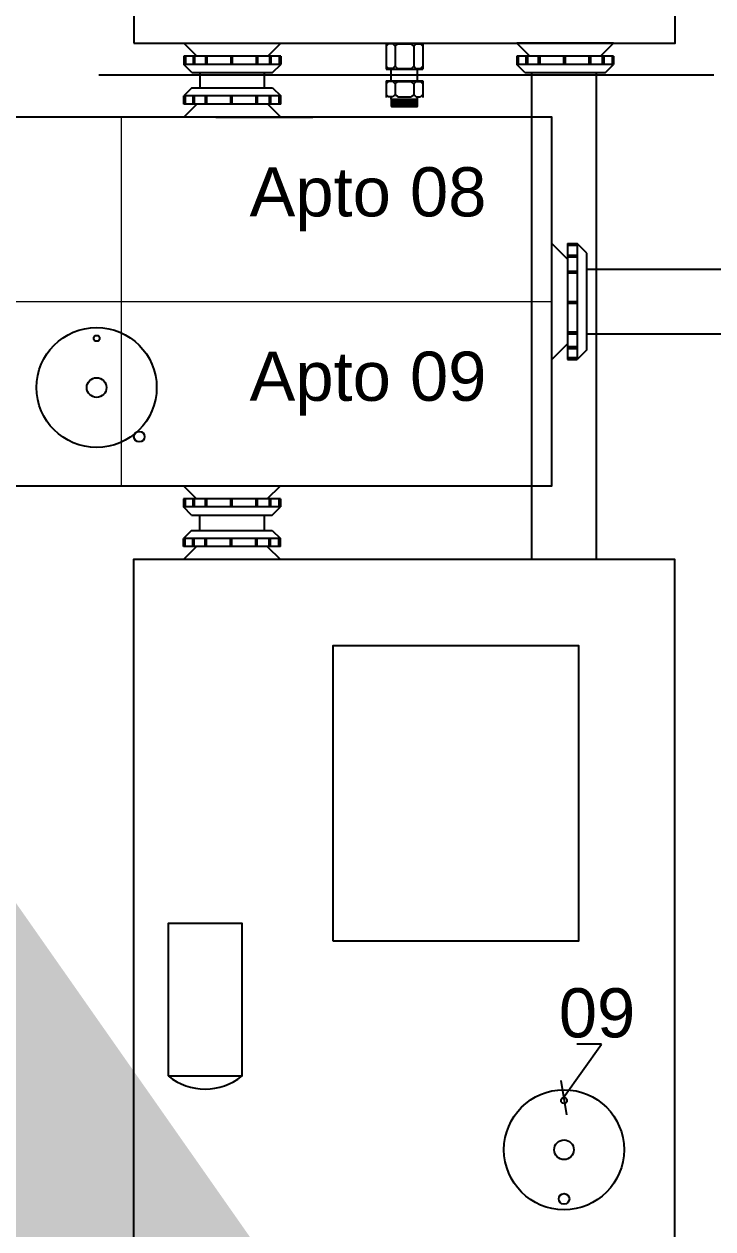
# Model space of a CAD drawing. Header units: millimetres. Extents: x 425 to 646, y 332 to 411.
# Drawn here: x 461.7022 to 461.9822, y 347.0879 to 347.5779 of the extents above; entities that cross this region are included whole.
import ezdxf

# ---------------------------------------------------------------- set-up
doc = ezdxf.new("R2010")
doc.units = ezdxf.units.MM
doc.linetypes.add('HIDDEN', pattern=[0.375, 0.25, -0.125])
for name, color, linetype in [('Cotas', 1, 'Continuous'), ('EL-Textos_condutos', 7, 'Continuous'), ('PARA-RAIOS', 240, 'Continuous'), ('QUADROS', 7, 'Continuous'), ('QUADROS_E_CAIXAS', 240, 'Continuous'), ('TXT', 7, 'Continuous')]:
    doc.layers.add(name, color=color, linetype=linetype)
doc.styles.add('ARIAL', font='arial.ttf')
doc.dimstyles.new('10', dxfattribs={"dimtxt": 0.02, "dimasz": 0.01, "dimexe": 0.01, "dimexo": 0.01, "dimgap": 0.09, "dimtad": 0, "dimtih": 1, "dimtoh": 1, "dimdec": 0, "dimlfac": 1000, "dimzin": 0, "dimdsep": 46, "dimtxsty": 'ARIAL', "dimblk": 'OBLIQUE', "dimcen": 0, "dimdle": 0.02, "dimclrt": 7, "dimadec": 0, "dimazin": 0, "dimtfac": 1, "dimtdec": 0, "dimtofl": 0, "dimtmove": 0, "dimatfit": 3, "dimldrblk": 'OBLIQUE', "dimfxl": 0, "dimtolj": 1, "dimtzin": 0, "dimarcsym": 0})
doc.dimstyles.get("Standard").update_dxf_attribs({"dimtxt": 0.18, "dimasz": 0.18, "dimexe": 0.18, "dimexo": 0.0625, "dimgap": 0.09, "dimtad": 0, "dimtih": 1, "dimtoh": 1, "dimdec": 4, "dimzin": 0, "dimdsep": 46, "dimtxsty": 'Standard', "dimcen": 0.09, "dimadec": 0, "dimazin": 0, "dimtfac": 1, "dimtdec": 4, "dimtofl": 0, "dimtmove": 0, "dimatfit": 3, "dimfxl": 0, "dimtolj": 1, "dimtzin": 0, "dimarcsym": 0})

# ---------------------------------------------------------------- blocks, each defined once
blk = doc.blocks.new('_Oblique')
at = {"color": 0, "linetype": 'ByBlock', "lineweight": -2}
blk.add_line((-0.5, -0.5), (0.5, 0.5), dxfattribs=at)

msp = doc.modelspace()

# ---------------------------------------------------------------- hatches: boundary and pattern name
at = {"layer": 'QUADROS'}
for points in [[(461.8521338441543, 347.5698033528815), (461.8503628460756, 347.5698033528815), (461.8493733451149, 347.5688138519209), (461.8493733451149, 347.5700533528815), (461.8643733451149, 347.5700533528815), (461.8643733451149, 347.5688138519209), (461.8633838441543, 347.5698033528815), (461.8616128460755, 347.5698033528815), (461.8606233451149, 347.5688138519209), (461.8596338441543, 347.5698033528815), (461.8541128460756, 347.5698033528815), (461.8531233451149, 347.5688138519209)], [(461.8521338441543, 347.5698033528815), (461.8503628460756, 347.5698033528815), (461.8493733451149, 347.5688138519209), (461.8493733451149, 347.5700533528815), (461.8643733451149, 347.5700533528815), (461.8643733451149, 347.5688138519209), (461.8633838441543, 347.5698033528815), (461.8616128460755, 347.5698033528815), (461.8606233451149, 347.5688138519209), (461.8596338441543, 347.5698033528815), (461.8541128460756, 347.5698033528815), (461.8531233451149, 347.5688138519209)], [(461.8493733451149, 347.5594813991148), (461.8493733451149, 347.5607209000755), (461.8503628460756, 347.5597313991148), (461.8521338441543, 347.5597313991148), (461.8531233451149, 347.5607209000755), (461.8541128460756, 347.5597313991148), (461.8596338441543, 347.5597313991148), (461.8606233451149, 347.5607209000755), (461.8616128460755, 347.5597313991148), (461.8633838441543, 347.5597313991148), (461.8643733451149, 347.5607209000754), (461.8643733451149, 347.5594813991148)]]:
    msp.add_hatch(color=7, dxfattribs=at).paths.add_polyline_path(points)
h = msp.add_hatch(color=7, dxfattribs=at)
h.paths.add_polyline_path([(461.8493733451149, 347.5480255656261), (461.8493733451149, 347.5492650665868), (461.8503628460755, 347.5482755656261), (461.8521338441543, 347.5482755656261), (461.8531233451149, 347.5492650665868), (461.8541128460756, 347.5482755656261), (461.8596338441543, 347.5482755656261), (461.8606233451149, 347.5492650665868), (461.8616128460755, 347.5482755656261), (461.8633838441543, 347.5482755656261), (461.8643733451149, 347.5492650665868), (461.8643733451149, 347.5480255656261)])
h.paths.add_polyline_path([(461.8643733451149, 347.5547755656261), (461.8643733451149, 347.5535360646655), (461.8633838441543, 347.5545255656261), (461.8616128460755, 347.5545255656261), (461.8606233451149, 347.5535360646655), (461.8596338441543, 347.5545255656261), (461.8541128460756, 347.5545255656261), (461.8531233451149, 347.5535360646655), (461.8521338441543, 347.5545255656261), (461.8503628460755, 347.5545255656261), (461.8493733451149, 347.5535360646655), (461.8493733451149, 347.5547755656261)])

# ---------------------------------------------------------------- linework, layer by layer
at = {"layer": 'EL-Textos_condutos', "linetype": 'Continuous', "lineweight": 0}
for p, q in [((461.7417277663914, 347.5400533528817), (461.7417277663914, 347.3900533528816)), ((460.6667277663913, 347.4650533528817), (461.9167277663913, 347.4650533528816))]:
    msp.add_line(p, q, dxfattribs=at)
at = {"layer": 'QUADROS', "color": 7}
for p, q in [((461.7724877663913, 347.5647589316051), (461.7671933451149, 347.5700533528815)), ((461.8012589238385, 347.5647589316051), (461.8065533451149, 347.5700533528815)), ((461.8493733451149, 347.5700533528815), (461.8643733451149, 347.5700533528815)), ((461.8493733451149, 347.5700533528815), (461.8493733451149, 347.5594813991148)), ((461.8493733451149, 347.5700533528815), (461.8643733451149, 347.5700533528815)), ((461.8493733451149, 347.5688138519209), (461.8503628460756, 347.5698033528815)), ((461.8493733451149, 347.5688138519209), (461.8503628460756, 347.5698033528815)), ((461.8521338441543, 347.5698033528815), (461.8503628460756, 347.5698033528815)), ((461.8521338441543, 347.5698033528815), (461.8503628460756, 347.5698033528815)), ((461.8531233451149, 347.5688138519209), (461.8521233451149, 347.5698138519209)), ((461.8531233451149, 347.5688138519209), (461.8521233451149, 347.5698138519209)), ((461.8531233451149, 347.5688138519209), (461.8541233451149, 347.5698138519209)), ((461.8531233451149, 347.5688138519209), (461.8541233451149, 347.5698138519209)), ((461.8531233451149, 347.5688138519209), (461.8531233451149, 347.5607209000755)), ((461.8541128460756, 347.5698033528815), (461.8596338441543, 347.5698033528815)), ((461.8541128460756, 347.5698033528815), (461.8596338441543, 347.5698033528815)), ((461.8606233451149, 347.5688138519209), (461.8596233451149, 347.5698138519209)), ((461.8606233451149, 347.5688138519209), (461.8596233451149, 347.5698138519209)), ((461.8606233451149, 347.5688138519209), (461.8616233451149, 347.5698138519209)), ((461.8606233451149, 347.5688138519209), (461.8616233451149, 347.5698138519209)), ((461.8606233451149, 347.5688138519209), (461.8606233451149, 347.5607209000755)), ((461.8616128460755, 347.5698033528815), (461.8633838441543, 347.5698033528815)), ((461.8616128460755, 347.5698033528815), (461.8633838441543, 347.5698033528815)), ((461.8643733451149, 347.5688138519209), (461.8633838441543, 347.5698033528815)), ((461.8643733451149, 347.5688138519209), (461.8633838441543, 347.5698033528815)), ((461.8643733451149, 347.5700533528815), (461.8643733451149, 347.5594813991148)), ((461.9078080579386, 347.5647589316051), (461.9025136366621, 347.5700533528815)), ((461.9025136366621, 347.5700533528815), (461.9418736366621, 347.5700533528815)), ((461.9418736366621, 347.5700533528815), (461.9025136366621, 347.5700533528815)), ((461.9365792153857, 347.5647589316051), (461.9418736366621, 347.5700533528815)), ((461.7671933451149, 347.5647589316051), (461.7671933451149, 347.5614789316051)), ((461.8065533451149, 347.5647589316051), (461.7671933451149, 347.5647589316051)), ((461.7678246440748, 347.5647589316051), (461.7678246440748, 347.5614789316051)), ((461.7709204257596, 347.5647589316051), (461.7709204257596, 347.5614789316051)), ((461.7715517247194, 347.5647589316051), (461.7715517247194, 347.5614789316051)), ((461.7759517624615, 347.5647589316051), (461.7759517624615, 347.5614789316051)), ((461.7765830614214, 347.5647589316051), (461.7765830614214, 347.5614789316051)), ((461.7862420461551, 347.5647589316051), (461.7862420461551, 347.5614789316051)), ((461.7868733451149, 347.5647589316051), (461.7868733451149, 347.5614789316051)), ((461.7965323298486, 347.5647589316051), (461.7965323298486, 347.5614789316051)), ((461.7971636288085, 347.5647589316051), (461.7971636288085, 347.5614789316051)), ((461.8019527899102, 347.5647589316051), (461.8019527899102, 347.5614789316051)), ((461.80258408887, 347.5647589316051), (461.80258408887, 347.5614789316051)), ((461.8059220461551, 347.5647589316051), (461.8059220461551, 347.5614789316051)), ((461.8065533451149, 347.5647589316051), (461.8065533451149, 347.5614789316051)), ((461.9418736366621, 347.5647589316051), (461.9025136366621, 347.5647589316051)), ((461.9025136366621, 347.5647589316051), (461.9025136366621, 347.5614789316051)), ((461.903144935622, 347.5647589316051), (461.903144935622, 347.5614789316051)), ((461.9062407173068, 347.5647589316051), (461.9062407173068, 347.5614789316051)), ((461.9068720162666, 347.5647589316051), (461.9068720162666, 347.5614789316051)), ((461.9112720540087, 347.5647589316051), (461.9112720540087, 347.5614789316051)), ((461.9119033529686, 347.5647589316051), (461.9119033529686, 347.5614789316051)), ((461.9215623377024, 347.5647589316051), (461.9215623377024, 347.5614789316051)), ((461.9221936366621, 347.5647589316051), (461.9221936366621, 347.5614789316051)), ((461.9318526213959, 347.5647589316051), (461.9318526213959, 347.5614789316051)), ((461.9324839203558, 347.5647589316051), (461.9324839203558, 347.5614789316051)), ((461.9372730814575, 347.5647589316051), (461.9372730814575, 347.5614789316051)), ((461.9379043804173, 347.5647589316051), (461.9379043804173, 347.5614789316051)), ((461.9412423377024, 347.5647589316051), (461.9412423377024, 347.5614789316051)), ((461.9418736366621, 347.5647589316051), (461.9418736366621, 347.5614789316051)), ((461.7704733451149, 347.558198931605), (461.7671933451149, 347.5614789316051)), ((461.8065533451149, 347.5614789316051), (461.7671933451149, 347.5614789316051)), ((461.7704733451149, 347.558198931605), (461.8032733451149, 347.558198931605)), ((461.7737533451149, 347.551907774158), (461.7737533451149, 347.558198931605)), ((461.799993345115, 347.551907774158), (461.799993345115, 347.558198931605)), ((461.8032733451149, 347.558198931605), (461.8065533451149, 347.5614789316051)), ((461.8493733451149, 347.5607209000755), (461.8503628460756, 347.5597313991148)), ((461.8493733451149, 347.5594813991148), (461.8643733451149, 347.5594813991148)), ((461.8521338441543, 347.5597313991148), (461.8503628460756, 347.5597313991148)), ((461.8515183451149, 347.5547755656261), (461.8515183451149, 347.5597313991148)), ((461.8531233451149, 347.5607209000755), (461.8521233451149, 347.5597209000754)), ((461.8531233451149, 347.5607209000755), (461.8541233451149, 347.5597209000754)), ((461.8541128460756, 347.5597313991148), (461.8596338441543, 347.5597313991148)), ((461.8606233451149, 347.5607209000755), (461.8596233451149, 347.5597209000754)), ((461.8606233451149, 347.5607209000755), (461.8616233451149, 347.5597209000754)), ((461.8616128460755, 347.5597313991148), (461.8633838441543, 347.5597313991148)), ((461.8622283451149, 347.5547755656261), (461.8622283451149, 347.5594813991148)), ((461.8643733451149, 347.5607209000755), (461.8633838441543, 347.5597313991148)), ((461.9418736366621, 347.5614789316051), (461.9025136366621, 347.5614789316051)), ((461.9057936366622, 347.558198931605), (461.9025136366621, 347.5614789316051)), ((461.9057936366622, 347.558198931605), (461.9385936366621, 347.5581989316051)), ((461.9385936366621, 347.5581989316051), (461.9418736366621, 347.5614789316051)), ((461.8493733451149, 347.5547755656261), (461.8643733451149, 347.5547755656261)), ((461.8493733451149, 347.5547755656261), (461.8493733451149, 347.5480255656261)), ((461.8493733451149, 347.5535360646655), (461.8503628460756, 347.5545255656261)), ((461.8521338441543, 347.5545255656261), (461.8503628460756, 347.5545255656261)), ((461.8531233451149, 347.5535360646655), (461.8521233451149, 347.5545360646655)), ((461.8531233451149, 347.5535360646655), (461.8541233451149, 347.5545360646655)), ((461.8531233451149, 347.5535360646655), (461.8531233451149, 347.5492650665868)), ((461.8541128460756, 347.5545255656261), (461.8596338441543, 347.5545255656261)), ((461.8606233451149, 347.5535360646655), (461.8596233451149, 347.5545360646655)), ((461.8606233451149, 347.5535360646655), (461.8616233451149, 347.5545360646655)), ((461.8606233451149, 347.5535360646655), (461.8606233451149, 347.5492650665868)), ((461.8616128460755, 347.5545255656261), (461.8633838441543, 347.5545255656261)), ((461.8643733451149, 347.5535360646655), (461.8633838441543, 347.5545255656261)), ((461.8643733451149, 347.5547755656261), (461.8643733451149, 347.5480255656261)), ((461.7704733451149, 347.551907774158), (461.7671933451149, 347.548627774158)), ((461.7671933451149, 347.545347774158), (461.7671933451149, 347.548627774158)), ((461.8065533451149, 347.548627774158), (461.7671933451149, 347.548627774158)), ((461.7678246440748, 347.545347774158), (461.7678246440748, 347.548627774158)), ((461.7704733451149, 347.551907774158), (461.8032733451149, 347.551907774158)), ((461.7709204257596, 347.545347774158), (461.7709204257596, 347.548627774158)), ((461.7715517247194, 347.545347774158), (461.7715517247194, 347.548627774158)), ((461.7759517624615, 347.545347774158), (461.7759517624615, 347.548627774158)), ((461.7765830614214, 347.545347774158), (461.7765830614214, 347.548627774158)), ((461.7862420461551, 347.545347774158), (461.7862420461551, 347.548627774158)), ((461.7868733451149, 347.545347774158), (461.7868733451149, 347.548627774158)), ((461.7965323298486, 347.545347774158), (461.7965323298486, 347.548627774158)), ((461.7971636288085, 347.545347774158), (461.7971636288085, 347.548627774158)), ((461.8019527899102, 347.545347774158), (461.8019527899102, 347.548627774158)), ((461.80258408887, 347.545347774158), (461.80258408887, 347.548627774158)), ((461.8032733451149, 347.551907774158), (461.8065533451149, 347.548627774158)), ((461.8059220461551, 347.545347774158), (461.8059220461551, 347.548627774158)), ((461.8065533451149, 347.545347774158), (461.8065533451149, 347.548627774158)), ((461.8493733451149, 347.5492650665868), (461.8503628460756, 347.5482755656261)), ((461.8521338441543, 347.5482755656261), (461.8503628460756, 347.5482755656261)), ((461.8515183451149, 347.5472755656261), (461.8515183451149, 347.5482755656261)), ((461.8515183451149, 347.5472755656261), (461.8516561467309, 347.5471679983742)), ((461.8515183451149, 347.5472755656261), (461.8622283451149, 347.5472755656261)), ((461.8531233451149, 347.5492650665868), (461.8521233451149, 347.5482650665868)), ((461.8531233451149, 347.5492650665868), (461.8541233451149, 347.5482650665868)), ((461.8541128460756, 347.5482755656261), (461.8596338441543, 347.5482755656261)), ((461.8606233451149, 347.5492650665868), (461.8596233451149, 347.5482650665868)), ((461.8606233451149, 347.5492650665868), (461.8616233451149, 347.5482650665868)), ((461.8616128460755, 347.5482755656261), (461.8633838441543, 347.5482755656261)), ((461.8622283451149, 347.5472755656261), (461.8620905434988, 347.5471679983742)), ((461.8622283451149, 347.5472755656261), (461.8622283451149, 347.5482755656261)), ((461.8643733451149, 347.5492650665868), (461.8633838441543, 347.5482755656261)), ((461.8065533451149, 347.545347774158), (461.7671933451149, 347.545347774158)), ((461.7724877663913, 347.545347774158), (461.7671933451149, 347.5400533528816)), ((461.8012589238385, 347.545347774158), (461.8065533451149, 347.5400533528816)), ((461.8516561467309, 347.5443814328781), (461.8515183451149, 347.5442738656261)), ((461.8516561467309, 347.5471522328783), (461.8515284434988, 347.5470525483742)), ((461.8515284434988, 347.5470367828783), (461.8516561467309, 347.5469370983741)), ((461.8516561467309, 347.5469213328781), (461.8515284434988, 347.546821648374)), ((461.8515284434988, 347.546805882878), (461.8516561467309, 347.5467061983741)), ((461.8516561467309, 347.5466904328782), (461.8515284434988, 347.5465907483741)), ((461.8515284434988, 347.5465749828782), (461.8516561467309, 347.546475298374)), ((461.8516561467309, 347.546459532878), (461.8515284434988, 347.5463598483741)), ((461.8515284434988, 347.5463440828781), (461.8516561467309, 347.5462443983741)), ((461.8516561467309, 347.5462286328781), (461.8515284434988, 347.5461289483741)), ((461.8515284434988, 347.5461131828782), (461.8516561467309, 347.5460134983741)), ((461.8516561467309, 347.5459977328782), (461.8515284434988, 347.5458980483741)), ((461.8515284434988, 347.5458822828782), (461.8516561467309, 347.5457825983741)), ((461.8516561467309, 347.5457668328781), (461.8515284434988, 347.5456671483743)), ((461.8515284434988, 347.5456513828783), (461.8516561467309, 347.5455516983741)), ((461.8516561467309, 347.5455359328782), (461.8515284434988, 347.545436248374)), ((461.8515284434988, 347.545420482878), (461.8516561467309, 347.5453207983741)), ((461.8516561467309, 347.5453050328782), (461.8515284434988, 347.5452053483741)), ((461.8515284434988, 347.5451895828782), (461.8516561467309, 347.5450898983741)), ((461.8516561467309, 347.5450741328781), (461.8515284434988, 347.544974448374)), ((461.8515284434988, 347.5449586828781), (461.8516561467309, 347.5448589983741)), ((461.8516561467309, 347.5448432328781), (461.8515284434988, 347.5447435483741)), ((461.8515284434988, 347.5447277828782), (461.8516561467309, 347.5446280983741)), ((461.8516561467309, 347.5446123328782), (461.8515284434988, 347.5445126483741)), ((461.8515284434988, 347.5444968828781), (461.8516561467309, 347.5443971983741)), ((461.8620966967325, 347.5469292156262), (461.8515345967325, 347.5470446656262)), ((461.8620966967325, 347.546698315626), (461.8515345967325, 347.5468137656262)), ((461.8620966967325, 347.546467415626), (461.8515345967325, 347.5465828656261)), ((461.8620966967325, 347.5462365156259), (461.8515345967325, 347.5463519656261)), ((461.8620966967325, 347.546005615626), (461.8515345967325, 347.5461210656262)), ((461.8620966967325, 347.545774715626), (461.8515345967325, 347.545890165626)), ((461.8620966967325, 347.5455438156259), (461.8515345967325, 347.5456592656261)), ((461.8620966967325, 347.5453129156259), (461.8515345967325, 347.5454283656259)), ((461.8620966967325, 347.5450820156261), (461.8515345967325, 347.5451974656261)), ((461.8620966967325, 347.5448511156259), (461.8515345967325, 347.5449665656261)), ((461.8620966967325, 347.544620215626), (461.8515345967325, 347.544735665626)), ((461.8620966967325, 347.5443893156258), (461.8515345967325, 347.544504765626)), ((461.8516499934973, 347.5471601156262), (461.8622120934974, 347.5470446656262)), ((461.8516499934973, 347.5469292156262), (461.8622120934974, 347.5468137656262)), ((461.8516499934973, 347.5466983156261), (461.8622120934974, 347.5465828656261)), ((461.8516499934973, 347.546467415626), (461.8622120934974, 347.5463519656261)), ((461.8516499934973, 347.5462365156262), (461.8622120934974, 347.5461210656262)), ((461.8516499934973, 347.546005615626), (461.8622120934974, 347.545890165626)), ((461.8516499934973, 347.545774715626), (461.8622120934974, 347.5456592656261)), ((461.8516499934973, 347.5455438156259), (461.8622120934974, 347.5454283656259)), ((461.8516499934973, 347.5453129156261), (461.8622120934974, 347.5451974656261)), ((461.8516499934973, 347.5450820156261), (461.8622120934974, 347.5449665656261)), ((461.8516499934973, 347.544851115626), (461.8622120934974, 347.544735665626)), ((461.8516499934973, 347.544620215626), (461.8622120934974, 347.544504765626)), ((461.8516499934973, 347.5443893156261), (461.8622283451149, 347.5442738656261)), ((461.8620905434988, 347.5471522328783), (461.8622182467309, 347.5470525483742)), ((461.8622182467309, 347.5470367828783), (461.8620905434988, 347.5469370983741)), ((461.8620905434988, 347.5469213328781), (461.8622182467309, 347.546821648374)), ((461.8622182467309, 347.546805882878), (461.8620905434988, 347.5467061983741)), ((461.8620905434988, 347.5466904328782), (461.8622182467309, 347.5465907483741)), ((461.8622182467309, 347.5465749828782), (461.8620905434988, 347.546475298374)), ((461.8620905434988, 347.546459532878), (461.8622182467309, 347.5463598483741)), ((461.8622182467309, 347.5463440828781), (461.8620905434988, 347.5462443983741)), ((461.8620905434988, 347.5462286328781), (461.8622182467309, 347.5461289483741)), ((461.8622182467309, 347.5461131828782), (461.8620905434988, 347.5460134983741)), ((461.8620905434988, 347.5459977328782), (461.8622182467309, 347.5458980483741)), ((461.8622182467309, 347.5458822828782), (461.8620905434988, 347.5457825983741)), ((461.8620905434988, 347.5457668328781), (461.8622182467309, 347.5456671483743)), ((461.8622182467309, 347.5456513828783), (461.8620905434988, 347.5455516983741)), ((461.8620905434988, 347.5455359328782), (461.8622182467309, 347.545436248374)), ((461.8622182467309, 347.545420482878), (461.8620905434988, 347.5453207983741)), ((461.8620905434988, 347.5453050328782), (461.8622182467309, 347.5452053483741)), ((461.8622182467309, 347.5451895828782), (461.8620905434988, 347.5450898983741)), ((461.8620905434988, 347.5450741328781), (461.8622182467309, 347.544974448374)), ((461.8622182467309, 347.5449586828781), (461.8620905434988, 347.5448589983741)), ((461.8620905434988, 347.5448432328781), (461.8622182467309, 347.5447435483741)), ((461.8622182467309, 347.5447277828782), (461.8620905434988, 347.5446280983741)), ((461.8620905434988, 347.5446123328782), (461.8622182467309, 347.5445126483741)), ((461.8622182467309, 347.5444968828781), (461.8620905434988, 347.5443971983741)), ((461.8620905434988, 347.5443814328781), (461.8622283451149, 347.5442738656261)), ((461.7801933451149, 347.5400533528816), (461.8195533451149, 347.5400533528816)), ((461.7670477663913, 347.3900533528816), (461.8064077663914, 347.3900533528816)), ((461.7723421876677, 347.3847589316051), (461.7670477663913, 347.3900533528816)), ((461.8011133451149, 347.3847589316051), (461.8064077663914, 347.3900533528816)), ((461.7670477663913, 347.3847589316051), (461.7670477663913, 347.3814789316052)), ((461.8064077663914, 347.3847589316051), (461.7670477663913, 347.3847589316051)), ((461.7703277663913, 347.3781989316051), (461.7670477663913, 347.3814789316052)), ((461.8064077663913, 347.3814789316052), (461.7670477663913, 347.3814789316052)), ((461.7676790653512, 347.3847589316051), (461.7676790653512, 347.3814789316052)), ((461.770774847036, 347.3847589316051), (461.770774847036, 347.3814789316052)), ((461.7714061459957, 347.3847589316051), (461.7714061459957, 347.3814789316052)), ((461.7758061837379, 347.3847589316051), (461.7758061837379, 347.3814789316052)), ((461.7764374826978, 347.3847589316051), (461.7764374826978, 347.3814789316052)), ((461.7860964674315, 347.3847589316051), (461.7860964674315, 347.3814789316052)), ((461.7867277663913, 347.3847589316051), (461.7867277663913, 347.3814789316052)), ((461.796386751125, 347.3847589316051), (461.796386751125, 347.3814789316052)), ((461.7970180500849, 347.3847589316051), (461.7970180500849, 347.3814789316052)), ((461.8018072111866, 347.3847589316051), (461.8018072111866, 347.3814789316052)), ((461.8024385101464, 347.3847589316051), (461.8024385101464, 347.3814789316052)), ((461.8031277663914, 347.3781989316051), (461.8064077663913, 347.3814789316052)), ((461.8057764674315, 347.3847589316051), (461.8057764674315, 347.3814789316052)), ((461.8064077663914, 347.3847589316051), (461.8064077663914, 347.3814789316052)), ((461.7703277663913, 347.3781989316051), (461.8031277663914, 347.3781989316051)), ((461.7736077663913, 347.3781989316051), (461.7736077663913, 347.371907774158)), ((461.7998477663913, 347.3781989316051), (461.7998477663913, 347.371907774158)), ((461.7703277663913, 347.371907774158), (461.7670477663913, 347.368627774158)), ((461.7703277663913, 347.371907774158), (461.8031277663914, 347.371907774158)), ((461.8031277663914, 347.371907774158), (461.8064077663913, 347.368627774158)), ((461.8064077663913, 347.368627774158), (461.7670477663913, 347.368627774158)), ((461.7670477663913, 347.365347774158), (461.7670477663913, 347.368627774158)), ((461.7676790653512, 347.365347774158), (461.7676790653512, 347.368627774158)), ((461.770774847036, 347.365347774158), (461.770774847036, 347.368627774158)), ((461.7714061459957, 347.365347774158), (461.7714061459957, 347.368627774158)), ((461.7758061837379, 347.365347774158), (461.7758061837379, 347.368627774158)), ((461.7764374826978, 347.365347774158), (461.7764374826978, 347.368627774158)), ((461.7860964674315, 347.365347774158), (461.7860964674315, 347.368627774158)), ((461.7867277663913, 347.365347774158), (461.7867277663913, 347.368627774158)), ((461.796386751125, 347.365347774158), (461.796386751125, 347.368627774158)), ((461.7970180500849, 347.365347774158), (461.7970180500849, 347.368627774158)), ((461.8018072111866, 347.365347774158), (461.8018072111866, 347.368627774158)), ((461.8024385101464, 347.365347774158), (461.8024385101464, 347.368627774158)), ((461.8057764674315, 347.365347774158), (461.8057764674315, 347.368627774158)), ((461.8064077663914, 347.365347774158), (461.8064077663914, 347.368627774158)), ((461.7723421876678, 347.365347774158), (461.7670477663913, 347.3600533528816)), ((461.8064077663914, 347.365347774158), (461.7670477663913, 347.365347774158)), ((461.8011133451149, 347.365347774158), (461.8064077663914, 347.3600533528816))]:
    msp.add_line(p, q, dxfattribs=at)
at = {"layer": 'QUADROS', "color": 7, "linetype": 'HIDDEN', "ltscale": 10}
for p, q in [((461.9230810719231, 347.4823160473499), (461.9167277663913, 347.4886693528817)), ((461.9167277663913, 347.4414373528816), (461.9167277663913, 347.4886693528817)), ((461.9230810719231, 347.4886693528817), (461.927017071923, 347.4886693528817)), ((461.9230810719231, 347.4886693528817), (461.9230810719231, 347.4414373528816)), ((461.9309530719231, 347.4847333528816), (461.927017071923, 347.4886693528816)), ((461.927017071923, 347.4886693528816), (461.927017071923, 347.4414373528816)), ((461.9230810719231, 347.4879117941298), (461.927017071923, 347.4879117941298)), ((461.9230810719231, 347.4839062453878), (461.927017071923, 347.4839062453878)), ((461.9309530719231, 347.4453733528816), (461.9309530719231, 347.4847333528816)), ((461.9230810719231, 347.483148686636), (461.927017071923, 347.483148686636)), ((461.9309530719231, 347.4486533528816), (461.9309530719231, 347.4814533528817)), ((461.9230810719231, 347.4774016933139), (461.927017071923, 347.4774016933139)), ((461.9230810719231, 347.4766441345621), (461.927017071923, 347.4766441345621)), ((461.9309530719231, 347.4781733528816), (461.9865874989706, 347.4781733528816)), ((461.9230810719231, 347.4650533528816), (461.927017071923, 347.4650533528816)), ((461.9230810719231, 347.4642957941298), (461.927017071923, 347.4642957941298)), ((461.9230810719231, 347.4527050124494), (461.927017071923, 347.4527050124494)), ((461.9230810719231, 347.4519474536976), (461.927017071923, 347.4519474536976)), ((461.9309530719231, 347.4519333528816), (461.9865874989706, 347.4519333528816)), ((461.9230810719231, 347.4477906584133), (461.9167277663913, 347.4414373528816)), ((461.9230810719231, 347.4466674084071), (461.927017071923, 347.4466674084071)), ((461.9230810719231, 347.4459098496552), (461.927017071923, 347.4459098496552)), ((461.9309530719231, 347.4453733528816), (461.927017071923, 347.4414373528816)), ((461.9230810719231, 347.4421949116334), (461.927017071923, 347.4421949116334)), ((461.9230810719231, 347.4414373528816), (461.927017071923, 347.4414373528816))]:
    msp.add_line(p, q, dxfattribs=at)
at = {"layer": 'QUADROS', "color": 7}
for points in [[(461.7468733451149, 347.5700533528815), (461.9668733451149, 347.5700533528815), (461.9668733451149, 347.8500533528815), (461.7468733451149, 347.8500533528815)], [(460.6667277663913, 347.3900533528816), (461.9167277663913, 347.3900533528816), (461.9167277663913, 347.5400533528817), (460.6667277663913, 347.5400533528817)], [(461.7467277663913, 347.0800533528816), (461.9667277663913, 347.0800533528816), (461.9667277663913, 347.3600533528816), (461.7467277663913, 347.3600533528816)], [(461.8277277663913, 347.2050533528816), (461.9277277663913, 347.2050533528816), (461.9277277663913, 347.3250533528816), (461.8277277663913, 347.3250533528816)], [(461.7608277663913, 347.1500533528816), (461.7908277663913, 347.1500533528816), (461.7908277663913, 347.2120533528816), (461.7608277663913, 347.2120533528816)]]:
    msp.add_lwpolyline(points, close=True, dxfattribs=at)
for centre, radius in [((461.7317277663914, 347.4300533528817), 0.0244), ((461.7317277663914, 347.4500533528816), 0.0012), ((461.7317277663914, 347.4300533528817), 0.004), ((461.7490763472944, 347.4100533528816), 0.00216), ((461.7490763472944, 347.4100533528816), 0.00216), ((461.7490763472944, 347.4100533528816), 0.00216), ((461.9217277663913, 347.1200533528816), 0.0244), ((461.9217277663913, 347.1400533528816), 0.0012), ((461.9217277663913, 347.1200533528816), 0.004), ((461.9217277663913, 347.1000533528816), 0.00216), ((461.9217277663913, 347.1000533528816), 0.00216), ((461.9217277663913, 347.1000533528816), 0.00216)]:
    msp.add_circle(centre, radius, dxfattribs=at)
for centre, radius, start, end in [((461.8515345967325, 347.5470446656262), 1e-05, 127.9754202306059, 232.0245797705093), ((461.8515345967325, 347.546813765626), 1e-05, 127.9754202306059, 232.0245797693941), ((461.8515345967325, 347.5465828656261), 1e-05, 127.9754202306059, 232.0245797447726), ((461.8515345967325, 347.5463519656261), 1e-05, 127.9754202306059, 232.0245797693941), ((461.8515345967325, 347.5461210656262), 1e-05, 127.9754202306059, 232.0245797693941), ((461.8515345967325, 347.5458901656261), 1e-05, 127.9754202306059, 232.0245797679678), ((461.8515345967325, 347.5456592656263), 1e-05, 127.9754202306059, 232.0245797705093), ((461.8515345967325, 347.545428365626), 1e-05, 127.9754202306059, 232.0245797693941), ((461.8515345967325, 347.5451974656261), 1e-05, 127.9754202306059, 232.0245797703077), ((461.8515345967325, 347.5449665656261), 1e-05, 127.9754202306059, 232.0245797693941), ((461.8515345967325, 347.5447356656261), 1e-05, 127.9754202306059, 232.0245797693941), ((461.8515345967325, 347.5445047656261), 1e-05, 127.9754202306059, 232.0245797693941), ((461.8516499934973, 347.5471601156262), 1e-05, 307.9754202064975, 52.02457976939409), ((461.8516499934973, 347.5469292156262), 1e-05, 307.9754202651966, 52.02457976939409), ((461.8516499934973, 347.5466983156261), 1e-05, 307.9754202296923, 52.02457976939409), ((461.8516499934973, 347.546467415626), 1e-05, 307.9754202306059, 52.02457976939409), ((461.8516499934973, 347.5462365156262), 1e-05, 307.9754202306059, 52.02457976939409), ((461.8516499934973, 347.5460056156261), 1e-05, 307.9754202306059, 52.02457976939409), ((461.8516499934973, 347.5457747156261), 1e-05, 307.9754201965279, 52.02457976939409), ((461.8516499934973, 347.5455438156262), 1e-05, 307.9754202651966, 52.02457976939409), ((461.8516499934973, 347.5453129156261), 1e-05, 307.9754202306059, 52.02457976939409), ((461.8516499934973, 347.5450820156261), 1e-05, 307.9754202552274, 52.02457976939409), ((461.8516499934973, 347.5448511156262), 1e-05, 307.9754202306059, 52.02457976939409), ((461.8516499934973, 347.5446202156261), 1e-05, 307.9754202306059, 52.02457976939409), ((461.8516499934973, 347.5443893156261), 1e-05, 307.9754202306059, 52.02457976939409), ((461.8620966967325, 347.5471601156262), 1e-05, 127.9754202306059, 232.0245797935025), ((461.8620966967325, 347.5469292156262), 1e-05, 127.9754202306059, 232.0245797348031), ((461.8620966967325, 347.5466983156261), 1e-05, 127.9754202306059, 232.0245797703077), ((461.8620966967325, 347.546467415626), 1e-05, 127.9754202306059, 232.0245797693941), ((461.8620966967325, 347.5462365156262), 1e-05, 127.9754202306059, 232.0245797693941), ((461.8620966967325, 347.5460056156261), 1e-05, 127.9754202306059, 232.0245797693941), ((461.8620966967325, 347.5457747156261), 1e-05, 127.9754202306059, 232.0245798034721), ((461.8620966967325, 347.5455438156262), 1e-05, 127.9754202306059, 232.0245797348031), ((461.8620966967325, 347.5453129156261), 1e-05, 127.9754202306059, 232.0245797693941), ((461.8620966967325, 347.5450820156261), 1e-05, 127.9754202306059, 232.0245797447726), ((461.8620966967325, 347.5448511156262), 1e-05, 127.9754202306059, 232.0245797693941), ((461.8620966967325, 347.5446202156261), 1e-05, 127.9754202306059, 232.0245797693941), ((461.8620966967325, 347.5443893156261), 1e-05, 127.9754202306059, 232.0245797693941), ((461.8622120934974, 347.5470446656262), 1e-05, 307.9754202294906, 52.02457976939409), ((461.8622120934974, 347.546813765626), 1e-05, 307.9754202306059, 52.02457976939409), ((461.8622120934974, 347.5465828656261), 1e-05, 307.9754202552274, 52.02457976939409), ((461.8622120934974, 347.5463519656261), 1e-05, 307.9754202306059, 52.02457976939409), ((461.8622120934974, 347.5461210656262), 1e-05, 307.9754202306059, 52.02457976939409), ((461.8622120934974, 347.5458901656261), 1e-05, 307.9754202320348, 52.02457976939409), ((461.8622120934974, 347.5456592656263), 1e-05, 307.9754202294906, 52.02457976939409), ((461.8622120934974, 347.545428365626), 1e-05, 307.9754202306059, 52.02457976939409), ((461.8622120934974, 347.5451974656261), 1e-05, 307.9754202296923, 52.02457976939409), ((461.8622120934974, 347.5449665656261), 1e-05, 307.9754202306059, 52.02457976939409), ((461.8622120934974, 347.5447356656261), 1e-05, 307.9754202306059, 52.02457976939409), ((461.8622120934974, 347.5445047656261), 1e-05, 307.9754202306059, 52.02457976939409), ((461.7758277663913, 347.1684993799982), 0.0237751112802238, 230.8825690057079, 309.1174309942921)]:
    msp.add_arc(centre, radius, start, end, dxfattribs=at)
at = {"layer": 'QUADROS_E_CAIXAS', "color": 7, "linetype": 'HIDDEN', "ltscale": 10}
for p, q in [((461.9084947472335, 347.558198931605), (461.9084947472335, 347.3600533528816)), ((461.9347347472335, 347.5581989316051), (461.9347347472335, 347.3600533528816))]:
    msp.add_line(p, q, dxfattribs=at)
at = {"layer": 'TXT', "color": 3, "linetype": 'HIDDEN'}
msp.add_lwpolyline([(463.4825992293702, 347.5571284823704), (460.6895985013757, 347.5571284823704, 0.4142135623732281), (460.6395985013756, 347.5071284823704), (460.6395985013756, 347.2343006595947, -0.4142135623732281), (460.5895985013756, 347.1843006595947), (460.2892277663914, 347.1843006595947)], format="xyb", dxfattribs=at)

# ---------------------------------------------------------------- texts
at = {"layer": 'Cotas', "color": 7, "linetype": 'Continuous', "lineweight": 0, "insert": (461.9506917551636, 347.1654502065907), "char_height": 0.02, "attachment_point": 9, "style": 'ARIAL'}
msp.add_mtext('09', dxfattribs=at)
at = {"layer": 'QUADROS_E_CAIXAS', "color": 7, "style": 'ARIAL'}
for s, p in [('Apto 08', (461.793877907812, 347.499641558153)), ('Apto 09', (461.793877907812, 347.424641558153))]:
    msp.add_text(s, height=0.02, dxfattribs=at).set_placement(p)

# ---------------------------------------------------------------- leaders
at = {"layer": 'Cotas', "linetype": 'Continuous', "lineweight": 0}
msp.add_leader([(461.9215663977851, 347.1412424534547), (461.9369627895717, 347.1630537917431), (461.9269627895717, 347.1630537917431)], dimstyle='10', dxfattribs=at)
at = {"layer": 'PARA-RAIOS', "color": 5}
msp.add_leader([(460.4093831473631, 346.0982060431218), (460.4717924103638, 346.141906024184)], dimstyle='Standard', override={"dimtxt": 1.7, "dimasz": 1.7, "dimexe": 1, "dimexo": 1, "dimgap": 0, "dimtad": 1, "dimtih": 0, "dimtoh": 0, "dimdec": 0, "dimzin": 8, "dimcen": 1, "dimclrd": 5, "dimclre": 5, "dimclrt": 7, "dimtdec": 0, "dimtofl": 1, "dimatfit": 3}, dxfattribs=at)

doc.saveas('drawing.dxf')
